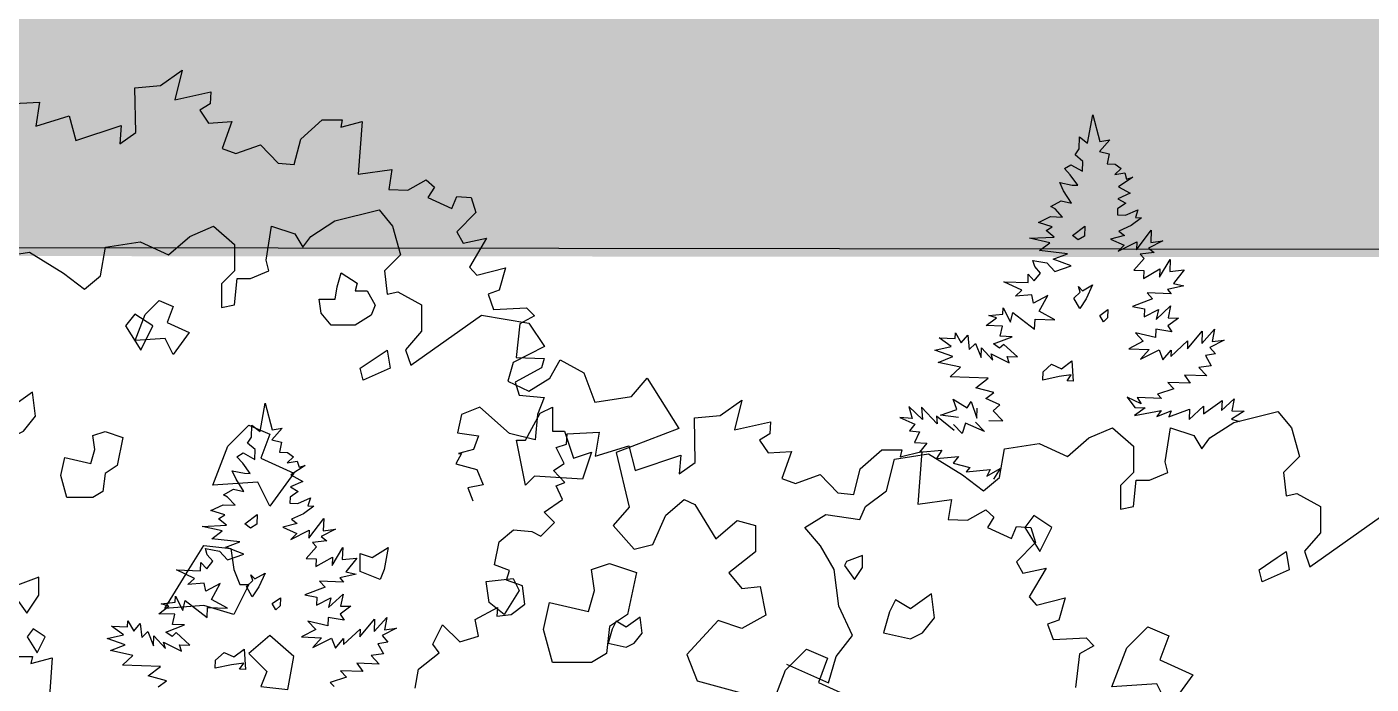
# Model space of a CAD drawing. Header units: inches. Extents: x 11.9 to 85.3, y 21.1 to 37.4.
# Drawn here: x 53.342 to 54.137, y 23.84 to 24.229 of the extents above; entities that cross this region are included whole.
import ezdxf

# ---------------------------------------------------------------- set-up
doc = ezdxf.new("R2010")
doc.units = ezdxf.units.IN
doc.header["$MEASUREMENT"] = 0
doc.layers.add('CAY', color=94, linetype='Continuous')
doc.layers.add('Layer1', color=7, linetype='Continuous')

# ---------------------------------------------------------------- blocks, each defined once
blk = doc.blocks.new('A$C76451831')
at = {"layer": 'CAY'}
for p, q in [((2471.8, 2031.9), (2478.5, 2069.3)), ((2478.5, 2069.3), (2487.7, 2034.1)), ((2460.6, 2024.6), (2461.2, 2040.4)), ((2461.2, 2040.4), (2471.8, 2031.9)), ((2455.4, 2016.6), (2460.6, 2024.6)), ((2500.9, 2036.3), (2487.3, 2020.9)), ((2487.3, 2020.9), (2500.3, 2017.8)), ((2487.7, 2034.1), (2500.9, 2036.3)), ((2441.2, 1998.5), (2449.5, 2003.7)), ((2449.5, 2003.7), (2465, 1995)), ((2465.5, 2008.1), (2455.4, 2016.6)), ((2465, 1995), (2465.5, 2008.1)), ((2500.3, 2017.8), (2497.6, 2004.7)), ((2497.6, 2004.7), (2508, 2004.3)), ((2508, 2004.3), (2515.9, 1998.6)), ((2449, 1990.1), (2441.2, 1998.5)), ((2459, 1976.6), (2449, 1990.1)), ((2515.9, 1998.6), (2507.5, 1990.8)), ((2507.5, 1990.8), (2520.7, 1993)), ((2531.4, 1987.2), (2512.4, 1974.7)), ((2520.7, 1993), (2523.1, 1984.8)), ((2523.1, 1984.8), (2531.4, 1987.2)), ((2435.1, 1980.1), (2451.3, 1976.8)), ((2440.1, 1969.1), (2435.1, 1980.1)), ((2450.4, 1952.9), (2440.1, 1969.1)), ((2451.3, 1976.8), (2459, 1976.6)), ((2527.9, 1966), (2511.8, 1958.9)), ((2512.4, 1974.7), (2527.9, 1966)), ((2423.5, 1948.4), (2437, 1956)), ((2428.9, 1945.4), (2423.5, 1948.4)), ((2437, 1956), (2450.4, 1952.9)), ((2522, 1953.1), (2511.3, 1945.3)), ((2511.8, 1958.9), (2522, 1953.1)), ((1479.9, 1929.8), (1538.3, 1944)), ((1538.3, 1944), (1555.9, 1922.7)), ((2407, 1927.6), (2423.1, 1935.2)), ((2423.1, 1935.2), (2438.9, 1934.7)), ((2438.9, 1934.7), (2428.9, 1945.4)), ((2511.3, 1945.3), (2511.1, 1937.6)), ((2511.1, 1937.6), (2521.5, 1937.2)), ((2521.5, 1937.2), (2538.1, 1944.4)), ((2542.7, 1933.8), (2529.2, 1923.4)), ((2538.1, 1944.4), (2535, 1934)), ((2535, 1934), (2542.7, 1933.8)), ((1288.9, 1909.2), (1320.1, 1922.7)), ((1320.1, 1922.7), (1347.8, 1898.6)), ((1389.7, 1877.9), (1396.8, 1922.7)), ((1396.8, 1922.7), (1427.4, 1912.7)), ((1427.4, 1912.7), (1438, 1895)), ((1448.6, 1909.2), (1479.9, 1929.8)), ((1555.9, 1922.7), (1566.6, 1885)), ((2425.3, 1922), (2407, 1927.6)), ((2417, 1916.8), (2425.3, 1922)), ((2427.6, 1908.3), (2417, 1916.8)), ((2529.2, 1923.4), (2513.1, 1916.2)), ((2513.1, 1916.2), (2520.6, 1910.5)), ((2536.2, 1891.4), (2555.7, 1917.4)), ((2555.7, 1917.4), (2555.1, 1901.1)), ((1171.5, 1857.3), (1178, 1895)), ((1178, 1895), (1223.4, 1902.1)), ((1223.4, 1902.1), (1261.1, 1885)), ((1261.1, 1885), (1288.9, 1909.2)), ((1347.8, 1898.6), (1347.8, 1863.8)), ((1438, 1895), (1448.6, 1909.2)), ((2395.4, 1906.7), (2427.6, 1908.3)), ((2421.9, 1900.8), (2395.4, 1906.7)), ((2408.4, 1890.4), (2421.9, 1900.8)), ((2520.6, 1910.5), (2501.8, 1905.7)), ((2501.8, 1905.7), (2520.1, 1897.4)), ((2512.1, 1889.5), (2536.6, 1901.8)), ((2520.1, 1897.4), (2512.1, 1889.5)), ((2536.6, 1901.8), (2536.2, 1891.4)), ((2571.1, 1903.3), (2552.1, 1893.5)), ((2555.1, 1901.1), (2571.1, 1903.3)), ((1033, 1881.5), (1077.8, 1888.5)), ((1077.8, 1888.5), (1122.6, 1860.8)), ((1393.2, 1863.8), (1389.7, 1877.9)), ((1566.6, 1885), (1545.3, 1863.8)), ((2402.2, 1869.3), (2399.8, 1877.6)), ((2399.8, 1877.6), (2418.2, 1874.2)), ((2445.4, 1886.4), (2408.4, 1890.4)), ((2426.6, 1879.3), (2445.4, 1886.4)), ((2450.3, 1870.4), (2426.6, 1879.3)), ((2546.2, 1880.1), (2532.6, 1864.8)), ((2559.6, 1887.8), (2541, 1885.8)), ((2541, 1885.8), (2546.2, 1880.1)), ((2552.1, 1893.5), (2559.6, 1887.8)), ((2566.7, 1855.4), (2580.6, 1878.9)), ((2580.6, 1878.9), (2580.1, 1863.1)), ((1122.6, 1860.8), (1150.3, 1839.6)), ((1347.8, 1863.8), (1330.7, 1846.6)), ((1369, 1853.7), (1393.2, 1863.8)), ((1545.3, 1863.8), (1548.9, 1833.1)), ((2401.6, 1850.7), (2409.6, 1860.9)), ((2409.6, 1860.9), (2402.2, 1869.3)), ((2418.2, 1874.2), (2428.7, 1862.9)), ((2428.7, 1862.9), (2450.3, 1870.4)), ((2532.6, 1864.8), (2545.7, 1864.3)), ((2545.3, 1853.9), (2567, 1866.3)), ((2545.7, 1864.3), (2545.3, 1853.9)), ((2567, 1866.3), (2566.7, 1855.4)), ((2580.1, 1863.1), (2599.2, 1865.2)), ((2599.2, 1865.2), (2585, 1847.1)), ((1150.3, 1839.6), (1171.5, 1857.3)), ((1330.7, 1846.6), (1330.7, 1815.4)), ((1347.8, 1818.9), (1351.4, 1853.7)), ((1351.4, 1853.7), (1369, 1853.7)), ((2361.6, 1849.4), (2393.3, 1848.3)), ((2385.3, 1838.2), (2361.6, 1849.4)), ((2393.3, 1848.3), (2393.7, 1859.2)), ((2393.7, 1859.2), (2401.6, 1850.7)), ((2598.4, 1843.9), (2577, 1839.2)), ((2585, 1847.1), (2598.4, 1843.9)), ((1548.9, 1833.1), (1563, 1836)), ((1563, 1836), (1594.3, 1818.9)), ((2376.8, 1830.3), (2385.3, 1838.2)), ((2398.2, 1832.3), (2376.8, 1830.3)), ((2400.5, 1821.3), (2398.2, 1832.3)), ((2419.5, 1831.5), (2400.5, 1821.3)), ((2407.9, 1810.6), (2419.5, 1831.5)), ((2557.5, 1826.7), (2530.9, 1816.8)), ((2581.8, 1833.6), (2550.1, 1834.7)), ((2550.1, 1834.7), (2557.5, 1826.7)), ((2577, 1839.2), (2581.8, 1833.6)), ((1330.7, 1815.4), (1347.8, 1818.9)), ((1594.3, 1818.9), (1594.3, 1784.1)), ((2341.5, 1804.8), (2360.1, 1806.9)), ((2360.1, 1806.9), (2360.4, 1815)), ((2360.4, 1815), (2370.2, 1796.1)), ((2370.2, 1796.1), (2373.4, 1809.1)), ((2373.4, 1809.1), (2402, 1786.8)), ((2428.8, 1799), (2407.9, 1810.6)), ((2530.9, 1816.8), (2546.6, 1813.5)), ((2546.6, 1813.5), (2546.3, 1803.1)), ((2546.3, 1803.1), (2565.2, 1812.8)), ((2562, 1799.8), (2581.2, 1817.7)), ((2565.2, 1812.8), (2562, 1799.8)), ((2581.2, 1817.7), (2577.9, 1802)), ((1580.1, 1739.3), (1673.3, 1805.4)), ((1673.3, 1805.4), (1735.8, 1794.7)), ((1735.8, 1794.7), (1756.4, 1764.1)), ((2338.3, 1791.8), (2351.8, 1801.7)), ((2359.6, 1791), (2338.3, 1791.8)), ((2351.8, 1801.7), (2341.5, 1804.8)), ((2356.4, 1777.5), (2359.6, 1791)), ((2402, 1786.8), (2402.5, 1799.9)), ((2402.5, 1799.9), (2428.8, 1799)), ((2591.5, 1801.5), (2577.6, 1791.1)), ((2577.6, 1791.1), (2582.7, 1783.2)), ((2577.9, 1802), (2591.5, 1801.5)), ((1594.3, 1784.1), (1573, 1759.9)), ((2292, 1763.9), (2276.1, 1775.3)), ((2276.1, 1775.3), (2297.4, 1774.6)), ((2297.4, 1774.6), (2297.7, 1782.3)), ((2297.7, 1782.3), (2305.3, 1768.9)), ((2305.3, 1768.9), (2313.9, 1779)), ((2313.9, 1779), (2315.9, 1760.3)), ((2347.9, 1767.4), (2372.2, 1777)), ((2372.2, 1777), (2356.4, 1777.5)), ((2545.1, 1770.9), (2526.2, 1761.2)), ((2561.2, 1775.8), (2534.7, 1782.2)), ((2534.7, 1782.2), (2545.1, 1770.9)), ((2561.5, 1786.7), (2561.2, 1775.8)), ((2582.7, 1783.2), (2561.5, 1786.7)), ((2581.6, 1751.1), (2603.6, 1771.6)), ((2603.3, 1761.2), (2622.6, 1784.5)), ((2603.6, 1771.6), (2603.3, 1761.2)), ((2622.1, 1768.2), (2639, 1786.7)), ((2622.6, 1784.5), (2622.1, 1768.2)), ((2651.7, 1772.6), (2632.8, 1762.9)), ((2639, 1786.7), (2635.8, 1770.5)), ((2635.8, 1770.5), (2651.7, 1772.6)), ((1573, 1759.9), (1580.1, 1739.3)), ((1756.4, 1764.1), (1715.1, 1742.8)), ((2270.6, 1759.2), (2292, 1763.9)), ((2294.3, 1750.7), (2270.6, 1759.2)), ((2315.9, 1760.3), (2323.9, 1768.2)), ((2323.9, 1768.2), (2331.4, 1749.4)), ((2331.4, 1749.4), (2331.9, 1762.5)), ((2331.9, 1762.5), (2347.1, 1746.1)), ((2347.1, 1746.1), (2344.7, 1754.4)), ((2344.7, 1754.4), (2368.3, 1742.7)), ((2355.9, 1761.7), (2347.9, 1767.4)), ((2361.5, 1766.9), (2355.9, 1761.7)), ((2379.5, 1750.4), (2361.5, 1766.9)), ((2526.2, 1761.2), (2552.9, 1760.2)), ((2552.9, 1760.2), (2541.6, 1747.5)), ((2541.6, 1747.5), (2566, 1759.8)), ((2566, 1759.8), (2571, 1746.5)), ((2571, 1746.5), (2581.9, 1759.2)), ((2581.9, 1759.2), (2581.6, 1751.1)), ((2640.2, 1754.5), (2627, 1752.2)), ((2632.8, 1762.9), (2640.2, 1754.5)), ((4659.2, 1730), (4666, 1767.4)), ((4666, 1767.4), (4675.2, 1732.1)), ((1715.1, 1742.8), (1708.1, 1718.6)), ((1763.5, 1722.2), (1777.1, 1746.4)), ((1777.1, 1746.4), (1808.3, 1729.3)), ((2275, 1743.2), (2294.3, 1750.7)), ((2304.2, 1736.7), (2275, 1743.2)), ((2290.6, 1724.1), (2304.2, 1736.7)), ((2365.9, 1750.9), (2379.5, 1750.4)), ((2368.3, 1742.7), (2365.9, 1750.9)), ((2634.6, 1738.8), (2618.3, 1736.6)), ((2618.3, 1736.6), (2628.7, 1725.4)), ((2627, 1752.2), (2634.6, 1738.8)), ((4648.1, 1722.6), (4648.6, 1738.5)), ((4648.6, 1738.5), (4659.2, 1730)), ((1708.1, 1718.6), (1735.8, 1705.1)), ((1735.8, 1705.1), (1763.5, 1722.2)), ((1808.3, 1729.3), (1822.5, 1690.9)), ((1870.8, 1698), (1891.4, 1722.2)), ((1891.4, 1722.2), (1933.3, 1656.1)), ((2340.9, 1722.3), (2290.6, 1724.1)), ((2324.6, 1709.7), (2340.9, 1722.3)), ((2628.7, 1725.4), (2599.3, 1726.4)), ((2599.3, 1726.4), (2607.1, 1715.7)), ((4642.8, 1714.7), (4648.1, 1722.6)), ((4688.4, 1734.4), (4674.7, 1719)), ((4674.7, 1719), (4687.7, 1715.8)), ((4675.2, 1732.1), (4688.4, 1734.4)), ((2348.4, 1703.5), (2324.6, 1709.7)), ((2337.7, 1695.7), (2348.4, 1703.5)), ((2585.5, 1708.3), (2564, 1701.4)), ((2564, 1701.4), (2569.2, 1695.7)), ((2577.7, 1716.8), (2585.5, 1708.3)), ((2607.1, 1715.7), (2577.7, 1716.8)), ((4628.6, 1696.6), (4636.9, 1701.7)), ((4636.9, 1701.7), (4652.5, 1693)), ((4653, 1706.2), (4642.8, 1714.7)), ((4652.5, 1693), (4653, 1706.2)), ((4687.7, 1715.8), (4685, 1702.8)), ((4685, 1702.8), (4695.4, 1702.4)), ((4695.4, 1702.4), (4703.4, 1696.7)), ((1822.5, 1690.9), (1870.8, 1698)), ((2236.3, 1685.2), (2240.6, 1669.3)), ((2254.4, 1667.9), (2236.3, 1685.2)), ((2252.8, 1684.1), (2254.4, 1667.9)), ((2273.6, 1662), (2252.8, 1684.1)), ((2294.6, 1694.5), (2313.2, 1683.4)), ((2299.6, 1681.1), (2294.6, 1694.5)), ((2313.2, 1683.4), (2318.5, 1691.4)), ((2318.5, 1691.4), (2325.9, 1669.8)), ((2325.9, 1669.8), (2326.4, 1682.9)), ((2356, 1687.3), (2337.7, 1695.7)), ((2347.5, 1679.5), (2356, 1687.3)), ((2524, 1697.3), (2533.9, 1683.8)), ((2542.3, 1688.5), (2524, 1697.3)), ((2547.5, 1683.4), (2533.6, 1673)), ((2533.9, 1683.8), (2547.5, 1683.4)), ((2569.2, 1695.7), (2537.1, 1696.9)), ((2537.1, 1696.9), (2542.3, 1688.5)), ((2605.4, 1667.7), (2624.6, 1685.6)), ((2624.3, 1675.2), (2648.9, 1693)), ((2624.6, 1685.6), (2624.3, 1675.2)), ((2648.4, 1679.8), (2664.8, 1695.1)), ((2648.9, 1693), (2648.4, 1679.8)), ((2664.8, 1695.1), (2661.6, 1679.4)), ((4636.5, 1688.1), (4628.6, 1696.6)), ((4646.4, 1674.6), (4636.5, 1688.1)), ((4703.4, 1696.7), (4694.9, 1688.8)), ((4694.9, 1688.8), (4708.2, 1691.1)), ((4718.8, 1685.3), (4699.8, 1672.8)), ((4708.2, 1691.1), (4710.6, 1682.8)), ((4710.6, 1682.8), (4718.8, 1685.3)), ((2224.6, 1670.4), (2244.1, 1661.9)), ((2240.6, 1669.3), (2224.6, 1670.4)), ((2272.6, 1672.4), (2273.6, 1662)), ((2295.9, 1653.3), (2272.6, 1672.4)), ((2278, 1673.7), (2299.6, 1681.1)), ((2301.9, 1670.6), (2278, 1673.7)), ((2341.7, 1666.5), (2360.2, 1665.9)), ((2360.2, 1665.9), (2347.5, 1679.5)), ((2533.6, 1673), (2568.7, 1679.9)), ((2568.7, 1679.9), (2563, 1671.9)), ((2563, 1671.9), (2581.8, 1679.4)), ((2578.8, 1671.4), (2605.9, 1681.3)), ((2581.8, 1679.4), (2578.8, 1671.4)), ((2605.9, 1681.3), (2605.4, 1667.7)), ((2677.9, 1678.8), (2661.2, 1668.5)), ((2661.2, 1668.5), (2672, 1665.4)), ((2661.6, 1679.4), (2677.9, 1678.8)), ((2664.3, 1664.1), (2722.6, 1678.3)), ((2722.6, 1678.3), (2740.3, 1657)), ((4627.6, 1667.1), (4622.5, 1678.2)), ((4622.5, 1678.2), (4638.7, 1674.9)), ((4637.9, 1650.9), (4627.6, 1667.1)), ((4638.7, 1674.9), (4646.4, 1674.6)), ((4699.8, 1672.8), (4715.4, 1664.1)), ((1933.3, 1656.1), (1850.8, 1624.3)), ((2244.1, 1661.9), (2237.2, 1653)), ((2237.2, 1653), (2250.5, 1651.6)), ((2250.5, 1651.6), (2243.7, 1637.7)), ((2306.7, 1649.3), (2295.1, 1661.4)), ((2310.8, 1662.9), (2306.7, 1649.3)), ((2336, 1652.2), (2310.8, 1662.9)), ((2323.9, 1664.2), (2336, 1652.2)), ((2473.2, 1643.5), (2504.5, 1657)), ((2504.5, 1657), (2532.2, 1632.9)), ((2574, 1612.2), (2581.1, 1657)), ((2581.1, 1657), (2611.8, 1647)), ((2611.8, 1647), (2622.4, 1629.3)), ((2633, 1643.5), (2664.3, 1664.1)), ((2740.3, 1657), (2750.9, 1619.3)), ((4611, 1646.4), (4624.4, 1654.1)), ((4624.4, 1654.1), (4637.9, 1650.9)), ((4709.5, 1651.1), (4698.8, 1643.4)), ((4715.4, 1664.1), (4699.3, 1656.9)), ((4699.3, 1656.9), (4709.5, 1651.1)), ((2243.7, 1637.7), (2260.2, 1636.6)), ((2260.2, 1636.6), (2250.4, 1624.7)), ((2355.9, 1591.6), (2362.4, 1629.3)), ((2362.4, 1629.3), (2407.8, 1636.4)), ((2407.8, 1636.4), (2445.5, 1619.3)), ((2445.5, 1619.3), (2473.2, 1643.5)), ((2532.2, 1632.9), (2532.2, 1598.1)), ((2622.4, 1629.3), (2633, 1643.5)), ((4594.4, 1625.7), (4610.5, 1633.3)), ((4610.5, 1633.3), (4626.4, 1632.7)), ((4616.3, 1643.5), (4611, 1646.4)), ((4626.4, 1632.7), (4616.3, 1643.5)), ((4698.8, 1643.4), (4698.5, 1635.7)), ((4698.5, 1635.7), (4708.9, 1635.3)), ((4708.9, 1635.3), (4725.5, 1642.4)), ((4730.1, 1631.8), (4716.6, 1621.4)), ((4725.5, 1642.4), (4722.4, 1632.1)), ((4722.4, 1632.1), (4730.1, 1631.8)), ((1850.8, 1624.3), (1867.9, 1552.3)), ((2206.7, 1573.9), (2217.3, 1615.8)), ((2217.3, 1615.8), (2262.1, 1622.8)), ((2250.4, 1624.7), (2279.7, 1627.6)), ((2262.1, 1622.8), (2306.9, 1595.1)), ((2279.7, 1627.6), (2272.6, 1616.4)), ((2272.6, 1616.4), (2301.9, 1619.3)), ((2301.9, 1619.3), (2294.6, 1610.4)), ((2577.6, 1598.1), (2574, 1612.2)), ((2750.9, 1619.3), (2729.7, 1598.1)), ((4612.8, 1620.1), (4594.4, 1625.7)), ((4604.5, 1614.9), (4612.8, 1620.1)), ((4615, 1606.4), (4604.5, 1614.9)), ((4716.6, 1621.4), (4700.5, 1614.3)), ((4700.5, 1614.3), (4708, 1608.6)), ((4723.6, 1589.4), (4743.1, 1615.5)), ((4743.1, 1615.5), (4742.6, 1599.2)), ((2294.6, 1610.4), (2316.5, 1604.8)), ((2306.9, 1595.1), (2334.7, 1573.9)), ((2316.5, 1604.8), (2311.6, 1598.8)), ((2311.6, 1598.8), (2343.6, 1601.9)), ((2339, 1593.3), (2356.7, 1603.2)), ((2343.6, 1601.9), (2339, 1593.3)), ((2356.7, 1603.2), (2347.6, 1589.1)), ((2532.2, 1598.1), (2515.1, 1580.9)), ((2553.4, 1588), (2577.6, 1598.1)), ((2729.7, 1598.1), (2733.2, 1567.4)), ((4582.8, 1604.8), (4615, 1606.4)), ((4609.3, 1598.9), (4582.8, 1604.8)), ((4595.8, 1588.5), (4609.3, 1598.9)), ((4708, 1608.6), (4689.3, 1603.8)), ((4689.3, 1603.8), (4707.5, 1595.4)), ((4699.6, 1587.6), (4724, 1599.9)), ((4707.5, 1595.4), (4699.6, 1587.6)), ((4724, 1599.9), (4723.6, 1589.4)), ((4758.5, 1601.4), (4739.6, 1591.6)), ((4742.6, 1599.2), (4758.5, 1601.4)), ((2334.7, 1573.9), (2355.9, 1591.6)), ((2515.1, 1580.9), (2515.1, 1549.7)), ((2532.2, 1553.2), (2535.7, 1588)), ((2535.7, 1588), (2553.4, 1588)), ((4632.8, 1584.5), (4595.8, 1588.5)), ((4614, 1577.4), (4632.8, 1584.5)), ((4637.7, 1568.4), (4614, 1577.4)), ((4733.7, 1578.2), (4720, 1562.8)), ((4747.1, 1585.9), (4728.4, 1583.8)), ((4728.4, 1583.8), (4733.7, 1578.2)), ((4739.6, 1591.6), (4747.1, 1585.9)), ((4754.1, 1553.5), (4768.1, 1577)), ((4768.1, 1577), (4767.5, 1561.2)), ((1916.2, 1541.7), (1940.4, 1562.3)), ((1940.4, 1562.3), (1954.5, 1555.8)), ((2179, 1553.2), (2206.7, 1573.9)), ((2733.2, 1567.4), (2747.4, 1570.3)), ((2747.4, 1570.3), (2778.6, 1553.2)), ((4587.2, 1575.6), (4605.7, 1572.3)), ((4589.7, 1567.4), (4587.2, 1575.6)), ((4589, 1548.8), (4597.1, 1559)), ((4597.1, 1559), (4589.7, 1567.4)), ((4605.7, 1572.3), (4616.2, 1561)), ((4616.2, 1561), (4637.7, 1568.4)), ((4720, 1562.8), (4733.1, 1562.4)), ((4732.8, 1552), (4754.5, 1564.3)), ((4733.1, 1562.4), (4732.8, 1552)), ((4754.5, 1564.3), (4754.1, 1553.5)), ((4767.5, 1561.2), (4786.6, 1563.2)), ((4786.6, 1563.2), (4772.4, 1545.1)), ((1867.9, 1552.3), (1846.6, 1528.1)), ((1899.1, 1503.3), (1916.2, 1541.7)), ((1954.5, 1555.8), (1982.2, 1510.4)), ((2099.4, 1525.5), (2127.1, 1542.6)), ((2127.1, 1542.6), (2171.9, 1536.1)), ((2171.9, 1536.1), (2179, 1553.2)), ((2515.1, 1549.7), (2532.2, 1553.2)), ((2778.6, 1553.2), (2778.6, 1518.4)), ((4572.7, 1536.2), (4549.1, 1547.5)), ((4549.1, 1547.5), (4580.8, 1546.4)), ((4580.8, 1546.4), (4581.1, 1557.2)), ((4581.1, 1557.2), (4589, 1548.8)), ((4785.9, 1541.9), (4764.4, 1537.2)), ((4772.4, 1545.1), (4785.9, 1541.9)), ((1846.6, 1528.1), (1874.3, 1496.9)), ((1982.2, 1510.4), (2010, 1534.6)), ((2010, 1534.6), (2034.1, 1528.1)), ((2034.1, 1528.1), (2034.1, 1493.3)), ((2120, 1501.3), (2099.4, 1525.5)), ((2764.5, 1473.6), (2857.6, 1539.7)), ((4564.3, 1528.4), (4572.7, 1536.2)), ((4585.6, 1530.3), (4564.3, 1528.4)), ((4588, 1519.4), (4585.6, 1530.3)), ((4606.9, 1529.6), (4588, 1519.4)), ((4595.3, 1508.7), (4606.9, 1529.6)), ((4745, 1524.8), (4718.3, 1514.8)), ((4769.2, 1531.6), (4737.5, 1532.7)), ((4737.5, 1532.7), (4745, 1524.8)), ((4764.4, 1537.2), (4769.2, 1531.6)), ((2778.6, 1518.4), (2757.4, 1494.2)), ((4547.6, 1504.9), (4547.9, 1513.1)), ((4547.9, 1513.1), (4557.6, 1494.1)), ((4557.6, 1494.1), (4560.8, 1507.2)), ((4560.8, 1507.2), (4589.5, 1484.9)), ((4616.2, 1497.1), (4595.3, 1508.7)), ((4718.3, 1514.8), (4734.1, 1511.6)), ((4734.1, 1511.6), (4733.7, 1501.1)), ((4733.7, 1501.1), (4752.6, 1510.9)), ((4749.5, 1497.9), (4768.7, 1515.8)), ((4752.6, 1510.9), (4749.5, 1497.9)), ((4768.7, 1515.8), (4765.4, 1500)), ((1874.3, 1496.9), (1899.1, 1503.3)), ((2034.1, 1493.3), (1999.3, 1465.6)), ((2137.7, 1470.1), (2120, 1501.3)), ((2757.4, 1494.2), (2764.5, 1473.6)), ((4525.8, 1489.8), (4539.3, 1499.8)), ((4547, 1489.1), (4525.8, 1489.8)), ((4528.9, 1502.9), (4547.6, 1504.9)), ((4539.3, 1499.8), (4528.9, 1502.9)), ((4543.8, 1475.6), (4547, 1489.1)), ((4589.5, 1484.9), (4589.9, 1498)), ((4589.9, 1498), (4616.2, 1497.1)), ((4779, 1499.6), (4765, 1489.2)), ((4765, 1489.2), (4770.2, 1481.3)), ((4765.4, 1500), (4779, 1499.6)), ((2144.2, 1421.7), (2137.7, 1470.1)), ((4463.6, 1473.4), (4484.8, 1472.7)), ((4479.5, 1462), (4463.6, 1473.4)), ((4484.8, 1472.7), (4485.1, 1480.4)), ((4485.1, 1480.4), (4492.8, 1466.9)), ((4492.8, 1466.9), (4501.3, 1477.1)), ((4501.3, 1477.1), (4503.4, 1458.4)), ((4535.3, 1465.5), (4559.7, 1475)), ((4559.7, 1475), (4543.8, 1475.6)), ((4722.1, 1480.2), (4732.6, 1469)), ((4748.6, 1473.9), (4722.1, 1480.2)), ((4749, 1484.7), (4748.6, 1473.9)), ((4770.2, 1481.3), (4749, 1484.7)), ((4790.7, 1459.3), (4810.1, 1482.6)), ((4809.5, 1466.3), (4826.5, 1484.8)), ((4810.1, 1482.6), (4809.5, 1466.3)), ((4839.1, 1470.7), (4820.2, 1461)), ((4826.5, 1484.8), (4823.2, 1468.6)), ((4823.2, 1468.6), (4839.1, 1470.7)), ((1999.3, 1465.6), (2016.4, 1445)), ((4458, 1457.3), (4479.5, 1462)), ((4481.7, 1448.7), (4458, 1457.3)), ((4503.4, 1458.4), (4511.4, 1466.3)), ((4511.4, 1466.3), (4518.8, 1447.4)), ((4518.8, 1447.4), (4519.3, 1460.6)), ((4519.3, 1460.6), (4534.6, 1444.2)), ((4534.6, 1444.2), (4532.2, 1452.4)), ((4532.2, 1452.4), (4555.8, 1440.7)), ((4543.3, 1459.7), (4535.3, 1465.5)), ((4548.9, 1465), (4543.3, 1459.7)), ((4566.9, 1448.5), (4548.9, 1465)), ((4732.6, 1469), (4713.7, 1459.2)), ((4713.7, 1459.2), (4740.4, 1458.3)), ((4740.4, 1458.3), (4729, 1445.5)), ((4729, 1445.5), (4753.5, 1457.8)), ((4753.5, 1457.8), (4758.5, 1444.5)), ((4758.5, 1444.5), (4769.3, 1457.3)), ((4769, 1449.1), (4791.1, 1469.7)), ((4769.3, 1457.3), (4769, 1449.1)), ((4791.1, 1469.7), (4790.7, 1459.3)), ((4827.6, 1452.5), (4814.4, 1450.3)), ((4820.2, 1461), (4827.6, 1452.5)), ((2016.4, 1445), (2040.6, 1447.9)), ((2040.6, 1447.9), (2047.7, 1410.1)), ((4462.4, 1441.3), (4481.7, 1448.7)), ((4491.7, 1434.8), (4462.4, 1441.3)), ((4478.1, 1422.1), (4491.7, 1434.8)), ((4555.8, 1440.7), (4553.3, 1449)), ((4553.3, 1449), (4566.9, 1448.5)), ((4822.1, 1436.9), (4805.7, 1434.7)), ((4805.7, 1434.7), (4816.2, 1423.5)), ((4814.4, 1450.3), (4822.1, 1436.9)), ((2161.9, 1383.3), (2144.2, 1421.7)), ((4528.3, 1420.4), (4478.1, 1422.1)), ((4512, 1407.8), (4528.3, 1420.4)), ((4786.8, 1424.5), (4794.5, 1413.8)), ((4816.2, 1423.5), (4786.8, 1424.5)), ((1985.2, 1403.1), (1943.9, 1358.2)), ((2016.4, 1392.5), (1985.2, 1403.1)), ((2047.7, 1410.1), (2016.4, 1392.5)), ((4535.8, 1401.5), (4512, 1407.8)), ((4525.1, 1393.7), (4535.8, 1401.5)), ((4773, 1406.4), (4751.5, 1399.4)), ((4751.5, 1399.4), (4756.7, 1393.8)), ((4794.5, 1413.8), (4765.1, 1414.8)), ((4765.1, 1414.8), (4773, 1406.4)), ((2140.7, 1355.6), (2161.9, 1383.3)), ((1943.9, 1358.2), (1957.5, 1323.4)), ((2130.6, 1320.8), (2140.7, 1355.6)), ((2075.2, 1345.6), (2130.6, 1320.8)), ((1957.5, 1323.4), (2020, 1306.3))]:
    blk.add_line(p, q, dxfattribs=at)
for points in [[(4326.7, 2161.8), (4368.9, 2163.9), (4363.7, 2132.3), (4408, 2146), (4416.4, 2113.3), (4476.5, 2133.3), (4474.4, 2109.1), (4495.5, 2123.9), (4494.4, 2182.9), (4528.2, 2186.1), (4556.7, 2206.1), (4547.2, 2167.1), (4594.6, 2177.6), (4593.6, 2161.8), (4579.9, 2153.4), (4591.5, 2136.5), (4622.1, 2138.6), (4609.4, 2102.8), (4627.3, 2096.4), (4660, 2108), (4683.2, 2083.8), (4704.3, 2081.7), (4712.8, 2115.4), (4741.2, 2140.7), (4767.6, 2140.7), (4765.5, 2131.2), (4794, 2138.6), (4788.7, 2069), (4833, 2075.3), (4828.8, 2049), (4854.1, 2047.9), (4878.3, 2061.6), (4888.9, 2052.1), (4880.5, 2038.4), (4912.1, 2023.7), (4918.4, 2039.5), (4937.4, 2038.4), (4943.7, 2018.4), (4918.4, 1993.1), (4926.9, 1978.3), (4957.4, 1984.6), (4935.3, 1946.7), (4944.8, 1936.1), (4982.8, 1945.6), (4974.3, 1916.1), (4959.6, 1910.8), (4966.9, 1890.8), (5010.2, 1892.9), (5020.7, 1882.3), (5001.7, 1871.8), (4996.5, 1827.5), (5033.4, 1826.4), (5030.2, 1813.8), (4995.4, 1794.8), (5000.7, 1777.9), (5033.4, 1774.7), (5024.9, 1752.6), (5021.8, 1718.9), (4988, 1727.3), (4949, 1762.1), (4924.8, 1752.6), (4919.5, 1728.3), (4946.9, 1724.1), (4940.6, 1706.2), (4920.5, 1700.9), (4924.8, 1700.9), (4917.4, 1687.2), (4944.8, 1679.8), (4953.2, 1659.8), (4933.2, 1655.6), (4939.5, 1638.7)], [(2492.6, 1796.8), (2487.9, 1805.1), (2498.6, 1812.9), (2498.2, 1802), (2492.6, 1796.8)], [(4863.6, 1391.6), (4867.8, 1417), (4895.2, 1438.1), (4886.8, 1449.7), (4899.4, 1475), (4922.6, 1452.8), (4946.9, 1460.2), (4942.7, 1482.3), (4972.2, 1498.2), (4971.1, 1486.6), (4990.1, 1488.7), (5008, 1502.4), (5004.9, 1526.6), (4983.8, 1534), (4988, 1546.7), (4968, 1554.1), (4974.3, 1584.7), (4993.3, 1600.5), (5017.5, 1598.4), (5029.1, 1592), (5047.1, 1610), (5033.4, 1623.7), (5057.6, 1640.6), (5049.2, 1658.5), (5060.8, 1662.7), (5046, 1678.5), (5059.7, 1688), (5049.2, 1709.1), (5062.9, 1713.3), (5063.9, 1727), (5106.1, 1729.1), (5100.9, 1697.5), (5145.2, 1711.2), (5153.6, 1678.5), (5213.7, 1698.6), (5211.6, 1674.3), (5232.7, 1689.1), (5231.6, 1748.1), (5265.4, 1751.3), (5293.9, 1771.3), (5284.4, 1732.3), (5331.8, 1742.9), (5330.8, 1727), (5317.1, 1718.6), (5328.7, 1701.7), (5359.3, 1703.8), (5346.6, 1668), (5364.5, 1661.6), (5397.2, 1673.2), (5420.4, 1649), (5441.5, 1646.9), (5450, 1680.6), (5478.4, 1705.9), (5504.8, 1705.9), (5502.7, 1696.5), (5531.2, 1703.8), (5525.9, 1634.2), (5570.2, 1640.6), (5566, 1614.2), (5591.3, 1613.1), (5615.5, 1626.8), (5626.1, 1617.3), (5617.7, 1603.6), (5649.3, 1588.9), (5655.6, 1604.7), (5674.6, 1603.6), (5680.9, 1583.6), (5655.6, 1558.3), (5664.1, 1543.5), (5694.7, 1549.8), (5672.5, 1511.9), (5682, 1501.3), (5720, 1510.8), (5711.5, 1481.3), (5696.8, 1476), (5704.1, 1456), (5747.4, 1458.1), (5757.9, 1447.5), (5738.9, 1437), (5733.7, 1392.7)], [(4680, 1494.9), (4675.3, 1503.2), (4686, 1511), (4685.6, 1500.1), (4680, 1494.9)], [(1055.2, 1355.7), (1081.6, 1355.7), (1079.5, 1346.2), (1107.9, 1353.6), (1102.7, 1284)]]:
    blk.add_lwpolyline(points, dxfattribs=at)
for points in [[(4784.5, 1915.2), (4800.4, 1915.2), (4810.9, 1896.7), (4805.6, 1883.5), (4784.5, 1870.3), (4752.8, 1870.3), (4739.6, 1886.1), (4737, 1904.6), (4758.1, 1904.6), (4760.8, 1920.5), (4766, 1939), (4787.2, 1925.7)], [(2451.7, 1910.2), (2468, 1922.8), (2467.5, 1909.6), (2459.2, 1904.5)], [(4507.9, 1884.3), (4526.4, 1902.8), (4544.9, 1894.9), (4536.9, 1873.7), (4566, 1860.5), (4544.9, 1831.5), (4534.3, 1852.6), (4494.7, 1850)], [(2453.8, 1827.6), (2462.2, 1835.5), (2459.8, 1843.3), (2465, 1837.6), (2478.4, 1845.3), (2470.1, 1827), (2461.5, 1814.2)], [(1240.2, 1791.1), (1216.4, 1806.9), (1204.5, 1791.1), (1224.3, 1759.4)], [(1537.1, 1751.5), (1548.9, 1759.4), (1552.9, 1735.6), (1517.3, 1719.8), (1513.3, 1735.6)], [(2452.7, 1718.4), (2445, 1718.7), (2450.2, 1726.6), (2434.3, 1724.5), (2412.8, 1719.8), (2413.2, 1730.7), (2424.4, 1740.7), (2437.4, 1734.8), (2450.9, 1745.2)], [(4396.9, 1672), (4402.2, 1695.8), (4436.5, 1687.9), (4441.8, 1706.3), (4439.1, 1724.8), (4455, 1730.1), (4478.7, 1722.2), (4470.8, 1685.2), (4455, 1674.7), (4452.3, 1650.9), (4439.1, 1643), (4404.8, 1643)], [(1085.8, 1672.3), (1081.8, 1704), (1054.1, 1684.2), (1034.3, 1696), (1026.4, 1680.2), (1018.5, 1652.5), (1054.1, 1644.6), (1069.9, 1652.5)], [(1750.8, 1676.2), (1766.7, 1684.2), (1766.7, 1652.5), (1782.5, 1652.5), (1794.4, 1616.8), (1818.1, 1624.8), (1806.3, 1589.1), (1742.9, 1593.1), (1731.1, 1581.2), (1719.2, 1640.6), (1731.1, 1640.6)], [(1339.1, 1632.7), (1366.8, 1660.4), (1394.5, 1648.5), (1382.7, 1616.8), (1426.2, 1597), (1394.5, 1553.5), (1378.7, 1585.2), (1319.3, 1581.2)], [(4639.1, 1608.3), (4655.4, 1620.8), (4655, 1607.7), (4646.6, 1602.6)], [(4791, 1545.5), (4791, 1569.3), (4806.8, 1564), (4827.9, 1577.2), (4822.7, 1548.1), (4817.4, 1534.9)], [(5431.9, 1558.7), (5429.3, 1553.4), (5442.5, 1535), (5453, 1550.8), (5453, 1566.7)], [(2424.5, 1525.4), (2400.8, 1541.2), (2388.9, 1525.4), (2408.7, 1493.7)], [(4641.2, 1525.7), (4649.6, 1533.5), (4647.2, 1541.3), (4652.4, 1535.7), (4665.8, 1543.4), (4657.5, 1525.1), (4648.9, 1512.3)], [(1287.7, 1470.3), (1307.5, 1502), (1343.1, 1498), (1347, 1470.3), (1355, 1450.5), (1366.8, 1450.5), (1347, 1410.9), (1307.5, 1422.8), (1256, 1418.8)], [(2721.4, 1485.8), (2733.3, 1493.7), (2737.3, 1469.9), (2701.6, 1454.1), (2697.7, 1469.9)], [(1754.8, 1391.1), (1762.7, 1426.7), (1814.2, 1414.8), (1822.1, 1442.6), (1818.1, 1470.3), (1841.9, 1478.2), (1877.5, 1466.3), (1865.7, 1410.9), (1841.9, 1395), (1837.9, 1359.4), (1818.1, 1347.5), (1766.7, 1347.5)], [(4376, 1459.3), (4360.2, 1469.9), (4352.3, 1459.3), (4365.5, 1438.2)], [(5162.8, 1464.3), (5160.2, 1485.4), (5141.7, 1472.2), (5128.5, 1480.1), (5123.3, 1469.6), (5118, 1451.1), (5141.7, 1445.8), (5152.3, 1451.1)], [(1058.5, 1448.2), (1054.5, 1440.3), (1074.3, 1412.6), (1090.2, 1436.3), (1090.2, 1460.1)], [(1683.5, 1426.7), (1679.6, 1454.5), (1715.2, 1458.4), (1723.1, 1442.6), (1703.3, 1410.9)], [(2270.1, 1406.6), (2266.2, 1438.3), (2238.4, 1418.5), (2218.7, 1430.3), (2210.7, 1414.5), (2202.8, 1386.8), (2238.4, 1378.9), (2254.3, 1386.8)], [(4640.1, 1416.5), (4632.4, 1416.7), (4637.7, 1424.7), (4621.8, 1422.5), (4600.3, 1417.9), (4600.7, 1428.7), (4611.9, 1438.8), (4624.8, 1432.9), (4638.3, 1443.3)], [(5351.5, 1415.3), (5379.2, 1443), (5406.9, 1431.1), (5395, 1399.4), (5438.6, 1379.6), (5406.9, 1336.1), (5391, 1367.8), (5331.7, 1363.8)], [(1418.3, 1311.9), (1426.2, 1355.4), (1394.5, 1383.2), (1366.8, 1359.4), (1390.6, 1335.6), (1382.7, 1315.8)], [(2523.5, 1367), (2551.2, 1394.7), (2578.9, 1382.8), (2567, 1351.1), (2610.6, 1331.3), (2578.9, 1287.8), (2563.1, 1319.5), (2503.7, 1315.5)]]:
    blk.add_lwpolyline(points, close=True, dxfattribs=at)

msp = doc.modelspace()

# ---------------------------------------------------------------- hatches: boundary and pattern name
at = {"layer": 'Layer1', "true_color": 0x939598}
h = msp.add_hatch(color=252, dxfattribs=at)
h.dxf.hatch_style = 1
h.paths.add_polyline_path([(63.37227, 24.96911), (63.37227, 24.98863), (63.27009, 24.98863), (19.2205, 24.98863), (19.2205, 25.09242), (18.88387, 24.5256), (18.8823, 24.11828), (61.45857, 24.08746)])

# ---------------------------------------------------------------- linework, layer by layer
msp.add_lwpolyline([(31.63044, 24.11828), (31.63044, 23.28506, 0.21734), (37.52718, 23.89076), (37.52718, 24.11982), (61.45857, 24.08746)], format="xyb")

# ---------------------------------------------------------------- block references
at = {"layer": 'CAY', "xscale": 0.0004489089019145984, "yscale": 0.0004489089019145984, "zscale": 0.0004489089019145984}
for p in [(52.85948, 23.24794), (51.38809, 23.21295)]:
    msp.add_blockref('A$C76451831', p, dxfattribs=at)

doc.saveas('drawing.dxf')
